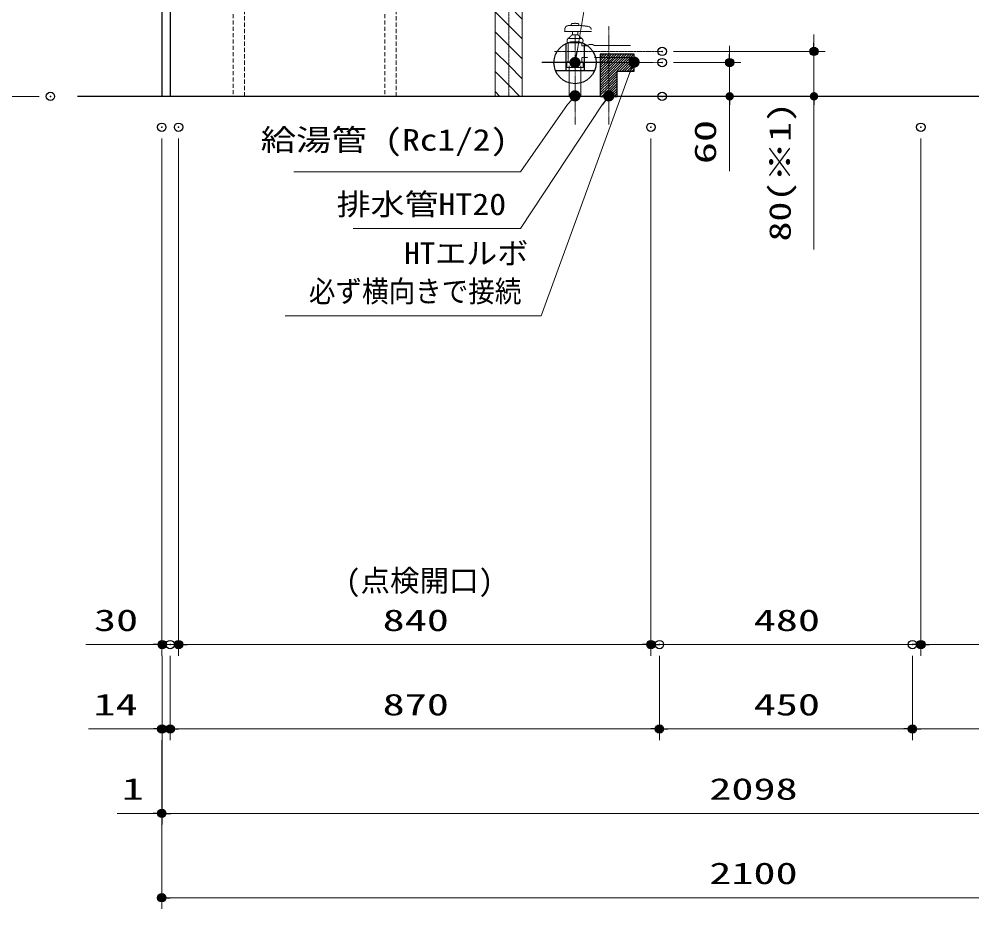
# Model space of a CAD drawing. Units: millimetres, scale not verified. Extents: x -9797 to 9797, y -4555 to 4555.
# Drawn here: x -7977 to -6283, y -3306 to -1724 of the extents above; entities that cross this region are included whole.
import ezdxf
from ezdxf.enums import TextEntityAlignment as Align

# ---------------------------------------------------------------- set-up
doc = ezdxf.new("R2010")
doc.units = ezdxf.units.MM
doc.header["$LTSCALE"] = 30
doc.header["$PDMODE"] = 32
doc.header["$PDSIZE"] = 15
for name, pattern in [('USER1', [0.375, 0.25, -0.125]), ('USER3', [2, 1.25, -0.25, 0.25, -0.25]), ('USER5', [1.75, 1, -0.25, 0.25, -0.25])]:
    doc.linetypes.add(name, pattern=pattern)
for name, color, linetype, lineweight in [('0-0_0', 7, 'Continuous', 25), ('0-1_細線ﾚｲﾔｰ', 91, 'Continuous', 9), ('0-2_寸法ﾚｲﾔｰ', 30, 'Continuous', 13), ('0-3_DEFPOINTS', 7, 'Continuous', 25), ('0-4_1', 7, 'Continuous', 25), ('0-7_KABE', 4, 'Continuous', 25)]:
    doc.layers.add(name, color=color, linetype=linetype, lineweight=lineweight)
doc.styles.add('ＭＳ ゴシック', font='')
doc.styles.get('ＭＳ ゴシック').set_extended_font_data('MS Gothic')

# ---------------------------------------------------------------- blocks, each defined once
blk = doc.blocks.new('A$C5C1B39B1')
at = {"layer": '0-0_0', "color": 1}
for p, q in [((-450, 2177.6), (-377.6, 2250)), ((-450, 2045), (-245, 2250)), ((-450, 1912.4), (-112.4, 2250)), ((-429.8, 1800), (0, 2229.8)), ((-297.3, 1800), (0, 2097.3)), ((0, 2229.8), (20.2, 2250)), ((0, 2097.3), (152.7, 2250)), ((0, 1964.7), (285.3, 2250)), ((0, 1832.1), (417.9, 2250)), ((100.5, 1800), (550.5, 2250)), ((233.1, 1800), (683.1, 2250)), ((365.6, 1800), (815.6, 2250)), ((498.2, 1800), (948.2, 2250)), ((630.8, 1800), (1080.8, 2250)), ((763.4, 1800), (1213.4, 2250)), ((896, 1800), (1346, 2250)), ((1028.6, 1800), (1350, 2121.4)), ((-450, 1779.8), (-429.8, 1800)), ((-450, 1647.3), (-297.3, 1800)), ((-450, 1514.7), (-164.7, 1800)), ((-450, 1382.1), (-32.1, 1800)), ((-450, 1249.5), (0, 1699.5)), ((-450, 1116.9), (0, 1566.9)), ((-164.7, 1800), (0, 1964.7)), ((-32.1, 1800), (0, 1832.1)), ((0, 1699.5), (100.5, 1800)), ((0, 1566.9), (233.1, 1800)), ((0, 1434.4), (365.6, 1800)), ((0, 1301.8), (498.2, 1800)), ((0, 1169.2), (630.8, 1800)), ((0, 1036.6), (763.4, 1800)), ((0, 904), (896, 1800)), ((578.6, 1350), (1028.6, 1800)), ((711.1, 1350), (1161.1, 1800)), ((843.7, 1350), (1293.7, 1800)), ((976.3, 1350), (1350, 1723.7)), ((1108.9, 1350), (1350, 1591.1)), ((1161.1, 1800), (1350, 1988.9)), ((1293.7, 1800), (1350, 1856.3)), ((-450, 984.4), (0, 1434.4)), ((-450, 851.8), (0, 1301.8)), ((-450, 719.2), (0, 1169.2)), ((-450, 586.6), (0, 1036.6)), ((0, 771.4), (450, 1221.4)), ((0, 638.9), (450, 1088.9)), ((1241.5, 1350), (1350, 1458.5)), ((-450, 454), (0, 904)), ((-450, 321.4), (0, 771.4)), ((-450, 188.9), (0, 638.9)), ((0, 506.3), (450, 956.3)), ((0, 373.7), (450, 823.7)), ((0, 241.1), (450, 691.1)), ((0, 108.5), (450, 558.5)), ((-450, 56.3), (0, 506.3)), ((-373.7, 0), (0, 373.7)), ((-241.1, 0), (0, 241.1)), ((-108.5, 0), (0, 108.5)), ((24.1, 0), (450, 425.9)), ((156.6, 0), (450, 293.4)), ((289.2, 0), (450, 160.8)), ((421.8, 0), (450, 28.2))]:
    blk.add_line(p, q, dxfattribs=at)
at = {"layer": '0-0_0'}
blk.add_lwpolyline([(450, 0), (450, 1350), (1350, 1350), (1350, 2250), (-450, 2250), (-450, 0)], dxfattribs=at)
at = {"layer": '0-1_細線ﾚｲﾔｰ', "linetype": 'USER5'}
for p, q in [((0, -1500), (0, 3750)), ((2850, 1800), (-1950, 1800))]:
    blk.add_line(p, q, dxfattribs=at)
blk = doc.blocks.new('A$C5C1B39C9')
at = {"layer": '0-1_細線ﾚｲﾔｰ', "linetype": 'USER1'}
for p, q in [((-539.3, 3609.4), (-555, 3451.8)), ((-255, 3781.8), (-378.4, 3770.7)), ((-255, 3781.8), (255, 3781.8)), ((-210, 3856.8), (-210, 3781.8)), ((210, 3856.8), (210, 3781.8)), ((884.7, 3451.8), (-555, 3451.8)), ((-165, 3272.6), (-360, 3092.6)), ((-360, 3092.6), (360, 3092.6)), ((165, 3272.6), (-165, 3272.6)), ((-142.5, 3450.9), (-142.5, 3272.6)), ((142.5, 3451.8), (142.5, 3272.6)), ((165, 3272.6), (360, 3092.6)), ((-375, 2852.6), (375, 2852.6)), ((-360, 1948.6), (-360, 2852.6)), ((360, 2701.2), (360, 2852.6)), ((360, 2701.2), (675, 2701.2)), ((1035, 2716.8), (2953.1, 2716.8)), ((1035, 2075.5), (2953.1, 2075.5)), ((441, 1546.8), (-441, 1546.8)), ((-307.5, 1624.8), (-307.5, 0)), ((-307.5, 1461.6), (-306, 1546.8)), ((307.5, 1461.6), (306, 1546.8)), ((307.5, 1624.8), (307.5, 0))]:
    blk.add_line(p, q, dxfattribs=at)
at = {"layer": '0-1_細線ﾚｲﾔｰ', "linetype": 'USER5'}
blk.add_line((0, -1500), (0, 3300), dxfattribs=at)
at = {"layer": '0-1_細線ﾚｲﾔｰ', "linetype": 'USER3'}
blk.add_line((4650, 2400), (-1098.8, 2400), dxfattribs=at)
at = {"layer": '0-1_細線ﾚｲﾔｰ', "linetype": 'USER1'}
for points in [[(360, 1918.6), (360, 2072.5), (675, 2072.5)], [(-417.1, 1810.7), (-441, 1786.8), (-441, 1546.8)], [(417.1, 1780.7), (441, 1756.8), (441, 1546.8)]]:
    blk.add_lwpolyline(points, dxfattribs=at)
for centre, radius, start, end in [((-360.2, 3591.6), 180, 95.80115, 174.3266), ((-0.3, 3458.7), 450, 111.47058, 117.77649), ((0, 3145.8), 750, 77.29096, 102.70904), ((0.3, 3458.7), 450, 62.22351, 68.52942), ((-167.4, -1601.6), 5400, 80.53149, 85.51361), ((691.3, 3547.3), 180, 7.12494, 80.53149), ((-278, 2967), 150, 123.14417, 229.703), ((278, 2967), 150, 310.29703, 56.85583), ((855, 2440.2), 330, 56.94427, 123.05573), ((-555, 1948.6), 195, 314.99994, 0), ((-332, 1685.4), 150, 42.56357, 100.77432), ((0, 914.5), 900, 75.75171, 104.24823), ((315.7, 1670.1), 150, 71.62445, 128.89593), ((555, 1918.6), 195, 180.00104, 225)]:
    blk.add_arc(centre, radius, start, end, dxfattribs=at)
blk = doc.blocks.new('_DOT')
at = {"layer": '0-0_0', "color": 30}
blk.add_line((-15, 0), (-30, 0), dxfattribs=at)
for points in [[(0, 0), (-15, 0), (-14.88, 1.88)], [(0, 0), (-14.88, -1.88), (-15, 0)], [(0, 0), (-14.88, 1.88), (-14.53, 3.73)], [(0, 0), (-14.53, -3.73), (-14.88, -1.88)], [(0, 0), (-14.53, 3.73), (-13.95, 5.52)], [(0, 0), (-13.95, -5.52), (-14.53, -3.73)], [(0, 0), (-13.95, 5.52), (-13.14, 7.23)], [(0, 0), (-13.14, -7.23), (-13.95, -5.52)], [(0, 0), (-13.14, 7.23), (-12.14, 8.82)], [(0, 0), (-12.14, -8.82), (-13.14, -7.23)], [(0, 0), (-12.14, 8.82), (-10.93, 10.27)], [(0, 0), (-10.93, -10.27), (-12.14, -8.82)], [(0, 0), (-10.93, 10.27), (-9.56, 11.56)], [(0, 0), (-9.56, -11.56), (-10.93, -10.27)], [(0, 0), (-9.56, 11.56), (-8.04, 12.66)], [(0, 0), (-8.04, -12.66), (-9.56, -11.56)], [(0, 0), (-8.04, 12.66), (-6.39, 13.57)], [(0, 0), (-6.39, -13.57), (-8.04, -12.66)], [(0, 0), (-6.39, 13.57), (-4.64, 14.27)], [(0, 0), (-4.64, -14.27), (-6.39, -13.57)], [(0, 0), (-4.64, 14.27), (-2.81, 14.73)], [(0, 0), (-2.81, -14.73), (-4.64, -14.27)], [(0, 0), (-2.81, 14.73), (-0.94, 14.97)], [(0, 0), (-0.94, -14.97), (-2.81, -14.73)], [(0, 0), (-0.94, 14.97), (0.94, 14.97)], [(0, 0), (0.94, -14.97), (-0.94, -14.97)], [(0, 0), (0.94, 14.97), (2.81, 14.73)], [(0, 0), (2.81, 14.73), (4.64, 14.27)], [(0, 0), (4.64, 14.27), (6.39, 13.57)], [(0, 0), (6.39, 13.57), (8.04, 12.66)], [(0, 0), (8.04, 12.66), (9.56, 11.56)], [(0, 0), (9.56, 11.56), (10.93, 10.27)], [(0, 0), (10.93, 10.27), (12.14, 8.82)], [(0, 0), (12.14, 8.82), (13.14, 7.23)], [(0, 0), (13.14, 7.23), (13.95, 5.52)], [(0, 0), (13.95, 5.52), (14.53, 3.73)], [(0, 0), (14.53, 3.73), (14.88, 1.88)], [(0, 0), (14.88, 1.88), (15, 0)], [(0, 0), (2.81, -14.73), (0.94, -14.97)], [(0, 0), (4.64, -14.27), (2.81, -14.73)], [(0, 0), (6.39, -13.57), (4.64, -14.27)], [(0, 0), (8.04, -12.66), (6.39, -13.57)], [(0, 0), (9.56, -11.56), (8.04, -12.66)], [(0, 0), (10.93, -10.27), (9.56, -11.56)], [(0, 0), (12.14, -8.82), (10.93, -10.27)], [(0, 0), (13.14, -7.23), (12.14, -8.82)], [(0, 0), (13.95, -5.52), (13.14, -7.23)], [(0, 0), (14.53, -3.73), (13.95, -5.52)], [(0, 0), (14.88, -1.88), (14.53, -3.73)], [(0, 0), (15, 0), (14.88, -1.88)]]:
    blk.add_solid(points, dxfattribs=at)
blk = doc.blocks.new('A$C623D6277')
at = {"layer": '0-1_細線ﾚｲﾔｰ', "linetype": 'USER1'}
for p, q in [((0, 4227.9), (0, -7952.1)), ((2700, 0), (-2700, 0)), ((-2700, -162), (2700, -162)), ((-2271, -743.2), (-2271, -901.5)), ((2271, -901.5), (-2271, -901.5)), ((-2080.1, -901.5), (-1950, -2157)), ((2080.1, -901.5), (1950, -2157)), ((2271, -743.2), (2271, -901.5)), ((-1899, -2757), (-1950, -2157)), ((1899, -2757), (1950, -2157)), ((1899, -2757), (-1899, -2757)), ((-1797, -2757), (-1777.5, -4281)), ((1797, -2757), (1762.9, -4713)), ((-1776, -4395), (-4320, -4395)), ((-1777.5, -4281), (-2580, -4281)), ((-1777.5, -4281), (-1777.5, -5949)), ((1762.9, -4713), (-1777.5, -4713)), ((-5220, -5295), (-5220, -19266)), ((-3780, -5835), (-3780, -19266)), ((-1777.5, -5835), (-3780, -5835)), ((-600, -5949), (-2580, -5949))]:
    blk.add_line(p, q, dxfattribs=at)
at = {"layer": '0-1_細線ﾚｲﾔｰ', "linetype": 'USER3'}
blk.add_line((-4500, -2598.5), (-4500, -19266), dxfattribs=at)
at = {"layer": '0-1_細線ﾚｲﾔｰ', "lineweight": 5}
for p, q in [((-5220, -6660.3), (-5174.7, -6615)), ((-4500, -8061.7), (-3780, -7341.7)), ((-5220, -8781.7), (-4500, -8061.7)), ((-4500, -9122.3), (-3780, -8402.3)), ((-5220, -9842.3), (-4500, -9122.3)), ((-4500, -10183), (-3780, -9463)), ((-5220, -10903), (-4500, -10183)), ((-4500, -11243.6), (-3780, -10523.6)), ((-5220, -11963.6), (-4500, -11243.6)), ((-4500, -12304.3), (-3780, -11584.3)), ((-5220, -13024.3), (-4500, -12304.3)), ((-4500, -13365), (-3780, -12645)), ((-5220, -14085), (-4500, -13365)), ((-4500, -14425.6), (-3780, -13705.6)), ((-5220, -15145.6), (-4500, -14425.6)), ((-4500, -15486.3), (-3780, -14766.3)), ((-5220, -16206.3), (-4500, -15486.3)), ((-4500, -16546.9), (-3780, -15826.9)), ((-5220, -17266.9), (-4500, -16546.9)), ((-4500, -17607.6), (-3780, -16887.6)), ((-5220, -18327.6), (-4500, -17607.6)), ((-4037.1, -19266), (-3780, -19008.9))]:
    blk.add_line(p, q, dxfattribs=at)
at = {"layer": '0-1_細線ﾚｲﾔｰ', "linetype": 'USER1'}
blk.add_lwpolyline([(-2700, 0), (-2700, -743.2), (2700, -743.2), (2700, 0)], dxfattribs=at)
for points in [[(-2040, -4170), (-2040, -6060), (-2580, -6060), (-2580, -4170)], [(-3600, -5955), (-3600, -6615), (-5400, -6615), (-5400, -5955)]]:
    blk.add_lwpolyline(points, close=True, dxfattribs=at)
at = {"layer": '0-1_細線ﾚｲﾔｰ', "lineweight": 5}
for points in [[(-5220, -7721), (-4500, -7001), (-4114, -6615)], [(-5097.7, -19266), (-4500, -18668.3), (-3780, -17948.3)]]:
    blk.add_lwpolyline(points, dxfattribs=at)
at = {"layer": '0-1_細線ﾚｲﾔｰ', "linetype": 'USER1'}
for centre, radius, start, end in [((-4320, -5295), 900, 90, 180), ((-600, -4650), 1299, 270, 350.54342), ((858.9, -4893), 180, 90, 170.54341)]:
    blk.add_arc(centre, radius, start, end, dxfattribs=at)
blk = doc.blocks.new('A$C61FA47BF')
at = {"layer": '0-1_細線ﾚｲﾔｰ', "linetype": 'USER1'}
for p, q in [((0, 6234), (315, 6234)), ((0, 6210), (0, 6234)), ((0, 6210), (315, 6210)), ((23985, 6234), (274.3, 6234)), ((405, 6144), (405, 6024)), ((23895, 6144), (23895, 6024)), ((24300, 6234), (23985, 6234)), ((24300, 6210), (23985, 6210)), ((24300, 6234), (24300, 6210)), ((405, 5844), (405, 6040.4)), ((495, 5934), (23805, 5934)), ((495, 5754), (810, 5754)), ((495, 5730), (810, 5730)), ((23490, 5754), (810, 5754)), ((876, 5664), (876, 1583.3)), ((900, 5664), (900, 1583.3)), ((23400, 5664), (23400, 1583.3)), ((23424, 5664), (23424, 1583.3)), ((23805, 5754), (23490, 5754)), ((23805, 5730), (23490, 5730)), ((23895, 5844), (23895, 6040.4)), ((1763.5, 660), (9405.4, 211.7)), ((1764.9, 684), (9406.8, 235.7)), ((22535.1, 684), (14893.2, 235.7)), ((22536.5, 660), (14894.6, 211.7)), ((9413.2, 234), (9435, 234)), ((9435, 234), (14893.2, 234)), ((9765, 24), (9765, 0)), ((14535, 0), (14535, 24))]:
    blk.add_line(p, q, dxfattribs=at)
for points in [[(381, 6144), (381, 6024), (381, 5844)], [(23919, 6144), (23919, 6024), (23919, 5844)], [(9411, 205.7), (9411, 0), (14889, 0), (14889, 205.7)], [(9435, 205.7), (9435, 24), (14865, 24), (14865, 205.7)]]:
    blk.add_lwpolyline(points, dxfattribs=at)
for centre, radius, start, end in [((315, 6144), 90, 0, 90), ((315, 6144), 66, 0, 90), ((23985, 6144), 90, 90, 180), ((23985, 6144), 66, 90, 180), ((495, 5844), 114, 180, 270), ((495, 6024), 90, 180, 270), ((495, 6024), 90, 180, 270), ((495, 5844), 90, 180, 270), ((810, 5664), 90, 0, 90), ((810, 5664), 66, 0, 90), ((23490, 5664), 90, 90, 180), ((23490, 5664), 66, 90, 180), ((23805, 6024), 90, 270, 0), ((23805, 6024), 90, 270, 0), ((23805, 5844), 90, 270, 0), ((23805, 5844), 114, 270, 0), ((1800, 1583.3), 924, 180, 267.76593), ((1800, 1583.3), 900, 180, 267.76593), ((22500, 1583.3), 900, 272.23407, 0), ((22500, 1583.3), 924, 272.23407, 0), ((9405, 205.7), 6, 0, 86.64233), ((9405, 205.7), 30, 0, 86.64233), ((14895, 205.7), 30, 93.35767, 180), ((14895, 205.7), 6, 93.35767, 180)]:
    blk.add_arc(centre, radius, start, end, dxfattribs=at)
blk = doc.blocks.new('MUJI\u3000W2100~W2440 Ｌシンク\u3000正面図')
at = {"layer": '0-0_0', "xscale": -1}
for name, p in [('A$C61FA47BF', (25650, -6234)), ('A$C623D6277', (13500, -6234))]:
    blk.add_blockref(name, p, dxfattribs=at)

msp = doc.modelspace()

# ---------------------------------------------------------------- linework, layer by layer
at = {"layer": '0-0_0', "color": 1}
for p, q in [((-7005.1, -1767.27), (-7005.1, -1815.13)), ((-6972.02, -1767.27), (-6972.02, -1815.13)), ((-6929.45, -1800.93), (-7047.67, -1800.93)), ((-7023.27, -1815.13), (-6953.86, -1815.13))]:
    msp.add_line(p, q, dxfattribs=at)
at = {"layer": '0-0_0'}
msp.add_line((-6943.5, -1860.93), (-6913.5, -1860.93), dxfattribs=at)
msp.add_lwpolyline([(-7722.56, -1023.93), (-7708.56, -1023.93), (-7708.56, -1860.93), (-7722.56, -1860.93)], close=True, dxfattribs=at)
at = {"layer": '0-0_0', "color": 1}
msp.add_circle((-6988.56, -1800.93), 37.5, dxfattribs=at)
at = {"layer": '0-1_細線ﾚｲﾔｰ', "linetype": 'USER1'}
for points in [[(-7596.56, -1860.93), (-7576.56, -1860.93), (-7576.56, -1410.93), (-7596.56, -1410.93)], [(-7326.65, -1860.93), (-7306.65, -1860.93), (-7306.65, -1410.93), (-7326.65, -1410.93)]]:
    msp.add_lwpolyline(points, close=True, dxfattribs=at)
at = {"layer": '0-2_寸法ﾚｲﾔｰ'}
for p, q in [((-6563.56, -1765.93), (-6563.56, -1750.93)), ((-6713.56, -1785.93), (-6713.56, -1770.93)), ((-6813.56, -1780.93), (-6543.56, -1780.93)), ((-6563.56, -1860.93), (-6563.56, -1780.93)), ((-6813.56, -1800.93), (-6693.56, -1800.93)), ((-6713.56, -1860.93), (-6713.56, -1800.93)), ((-7941.56, -1860.93), (-8091.56, -1860.93)), ((-6813.56, -1860.93), (-6693.56, -1860.93)), ((-6813.56, -1860.93), (-6543.56, -1860.93)), ((-6713.56, -1860.93), (-6713.56, -1993.78)), ((-6563.56, -1860.93), (-6563.56, -2133.21)), ((-6713.56, -1875.93), (-6713.56, -1890.93)), ((-6563.56, -1875.93), (-6563.56, -1890.93)), ((-7723.56, -1935.93), (-7723.56, -2855.93)), ((-7693.56, -1935.93), (-7693.56, -2855.93)), ((-7693.56, -1935.93), (-7693.56, -2855.93)), ((-6853.56, -1935.93), (-6853.56, -2855.93)), ((-6853.56, -1935.93), (-6853.56, -2855.93)), ((-6373.56, -1935.93), (-6373.56, -2855.93)), ((-6373.56, -1935.93), (-6373.56, -2855.93)), ((-7723.56, -2835.93), (-7858.32, -2835.93)), ((-7738.56, -2835.93), (-7753.56, -2835.93)), ((-7723.56, -2835.93), (-7693.56, -2835.93)), ((-7678.56, -2835.93), (-6868.56, -2835.93)), ((-7678.56, -2835.93), (-7663.56, -2835.93)), ((-6388.56, -2835.93), (-6838.56, -2835.93)), ((-5668.56, -2835.93), (-6358.56, -2835.93)), ((-7722.56, -2855.93), (-7722.56, -3155.93)), ((-7722.56, -2855.93), (-7722.56, -3005.93)), ((-7708.56, -2855.93), (-7708.56, -3005.93)), ((-7708.56, -2855.93), (-7708.56, -3005.93)), ((-6838.56, -2855.93), (-6838.56, -3005.93)), ((-6838.56, -2855.93), (-6838.56, -3005.93)), ((-6388.56, -2855.93), (-6388.56, -3005.93)), ((-6388.56, -2855.93), (-6388.56, -3005.93)), ((-7722.56, -2985.93), (-7853.56, -2985.93)), ((-7737.56, -2985.93), (-7752.56, -2985.93)), ((-7722.56, -2985.93), (-7708.56, -2985.93)), ((-7693.56, -2985.93), (-6853.56, -2985.93)), ((-7693.56, -2985.93), (-7678.56, -2985.93)), ((-6403.56, -2985.93), (-6823.56, -2985.93)), ((-5653.56, -2985.93), (-6373.56, -2985.93)), ((-7723.56, -3005.93), (-7723.56, -3305.93)), ((-7723.56, -3005.93), (-7723.56, -3155.93)), ((-7722.56, -3005.93), (-7722.56, -3155.93)), ((-7723.56, -3135.93), (-7803.09, -3135.93)), ((-7738.56, -3135.93), (-7753.56, -3135.93)), ((-7722.56, -3135.93), (-7723.56, -3135.93)), ((-7707.56, -3135.93), (-5639.56, -3135.93)), ((-7707.56, -3135.93), (-7692.56, -3135.93)), ((-5638.56, -3285.93), (-7708.56, -3285.93))]:
    msp.add_line(p, q, dxfattribs=at)
for points in [[(-6329.68, -894.73), (-6837.39, -894.73), (-6984.85, -1781.27)], [(-7503.79, -2251.15), (-7048.57, -2251.15), (-6891.15, -1818.54)], [(-7488.38, -1995.04), (-7085.65, -1995.04), (-7001.67, -1875.15)], [(-7383.39, -2095.8), (-7085.65, -2095.8), (-6940.57, -1876.03)]]:
    msp.add_lwpolyline(points, dxfattribs=at)
at = {"layer": '0-3_DEFPOINTS'}
for p in [(-6833.56, -1780.93), (-6563.56, -1780.93), (-6833.56, -1800.93), (-6713.56, -1800.93), (-7921.56, -1860.93), (-6833.56, -1860.93), (-7723.56, -1915.93), (-7693.56, -1915.93), (-7693.56, -1915.93), (-6853.56, -1915.93), (-6853.56, -1915.93), (-6373.56, -1915.93), (-6373.56, -1915.93), (-7722.56, -2835.93), (-7722.56, -2835.93), (-7708.56, -2835.93), (-7693.56, -2835.93), (-6853.56, -2835.93), (-6853.56, -2835.93), (-6838.56, -2835.93), (-6388.56, -2835.93), (-6388.56, -2835.93), (-6373.56, -2835.93), (-7723.56, -2985.93), (-7723.56, -2985.93), (-7722.56, -2985.93), (-7708.56, -2985.93), (-6838.56, -2985.93), (-6838.56, -2985.93), (-6388.56, -2985.93), (-7723.56, -3135.93), (-7723.56, -3285.93)]:
    msp.add_point(p, dxfattribs=at)
at = {"layer": '0-7_KABE'}
msp.add_line((-5473.56, -1860.93), (-7873.56, -1860.93), dxfattribs=at)

# ---------------------------------------------------------------- block references
at = {"layer": '0-1_細線ﾚｲﾔｰ', "xscale": 0.03333333, "yscale": 0.03333333}
for name, p in [('A$C5C1B39C9', (-6988.56, -1860.93)), ('A$C5C1B39B1', (-6928.56, -1860.93))]:
    msp.add_blockref(name, p, dxfattribs=at)
at = {"layer": '0-2_寸法ﾚｲﾔｰ'}
for p, xscale, yscale, rotation in [((-6563.56, -1780.93), 0.5, 0.5, 270), ((-6988.56, -1800.93), 0.6666667, 0.6666667, 259.30348), ((-6883.56, -1800.04), 0.6666667, 0.6666667, 67.70133), ((-6713.56, -1800.93), 0.5, 0.5, 270), ((-6988.56, -1860.04), 0.6666667, 0.6666667, 49.0658), ((-6928.56, -1860.04), 0.6666667, 0.6666667, 53.08913), ((-6713.56, -1860.93), 0.5, 0.5, 90), ((-6563.56, -1860.93), 0.5, 0.5, 90), ((-7693.56, -2835.93), 0.5, 0.5, 180), ((-7693.56, -2835.93), 0.5, 0.5, 180), ((-6853.56, -2835.93), 0.5, 0.5, 180), ((-6373.56, -2835.93), 0.5, 0.5, 180), ((-7708.56, -2985.93), 0.5, 0.5, 180), ((-7708.56, -2985.93), 0.5, 0.5, 180), ((-6838.56, -2985.93), 0.5, 0.5, 180), ((-6388.56, -2985.93), 0.5, 0.5, 180), ((-7722.56, -3135.93), 0.5, 0.5, 180), ((-7722.56, -3135.93), 0.5, 0.5, 180), ((-7723.56, -3285.93), 0.5, 0.5, 180)]:
    msp.add_blockref('_DOT', p, dxfattribs=dict(at, xscale=xscale, yscale=yscale, rotation=rotation))
at = {"layer": '0-2_寸法ﾚｲﾔｰ', "xscale": 0.5, "yscale": 0.5}
for p in [(-7723.56, -2835.93), (-6853.56, -2835.93), (-6373.56, -2835.93), (-7722.56, -2985.93), (-6838.56, -2985.93), (-6388.56, -2985.93), (-7723.56, -3135.93)]:
    msp.add_blockref('_DOT', p, dxfattribs=at)
at = {"layer": '0-4_1', "xscale": 0.03333333, "yscale": 0.03333333}
msp.add_blockref('MUJI\u3000W2100~W2440 Ｌシンク\u3000正面図', (-7706.56, -1010.93), dxfattribs=at)

# ---------------------------------------------------------------- texts
at = {"layer": '0-2_寸法ﾚｲﾔｰ', "style": 'ＭＳ ゴシック'}
for s, height, width, p in [('80(※1)', 38.48, 1.35, (-6593.3, -2118.93)), ('60', 38.49, 1.5, (-6726.16, -1981.4))]:
    msp.add_text(s, height=height, rotation=90, dxfattribs=dict(at, width=width)).set_placement(p, align=Align.BOTTOM_LEFT)
at = {"layer": '0-2_寸法ﾚｲﾔｰ', "color": 7, "style": 'ＭＳ ゴシック'}
for s, height, width, p in [('給湯管 (Rc1/2)', 38.48, 1.2, (-7547.74, -1969.11)), ('排水管HT20', 38.48, 1.15, (-7412.5, -2083.65)), ('HTエルボ', 38.48, 1.05, (-7292.15, -2170.75)), ('必ず横向きで接続', 38.49, 0.9, (-7461.9, -2238.36))]:
    msp.add_text(s, height=height, dxfattribs=dict(at, width=width)).set_placement(p, align=Align.BOTTOM_LEFT)
at = {"layer": '0-2_寸法ﾚｲﾔｰ', "style": 'ＭＳ ゴシック'}
msp.add_text('(点検開口)', height=38.48, dxfattribs=at).set_placement((-7396.23, -2752.85), align=Align.BOTTOM_LEFT)
at = {"layer": '0-2_寸法ﾚｲﾔｰ', "style": 'ＭＳ ゴシック', "width": 1.5}
for s, p in [('30', (-7844.04, -2823.33)), ('840', (-7330.7, -2823.33)), ('480', (-6670.7, -2823.33)), ('14', (-7844.99, -2973.33)), ('870', (-7330.7, -2973.33)), ('450', (-6670.7, -2973.33)), ('1', (-7794.51, -3123.33)), ('2098', (-6749.75, -3123.33)), ('2100', (-6749.75, -3273.33))]:
    msp.add_text(s, height=38.49, dxfattribs=at).set_placement(p, align=Align.BOTTOM_LEFT)

doc.saveas('drawing.dxf')
